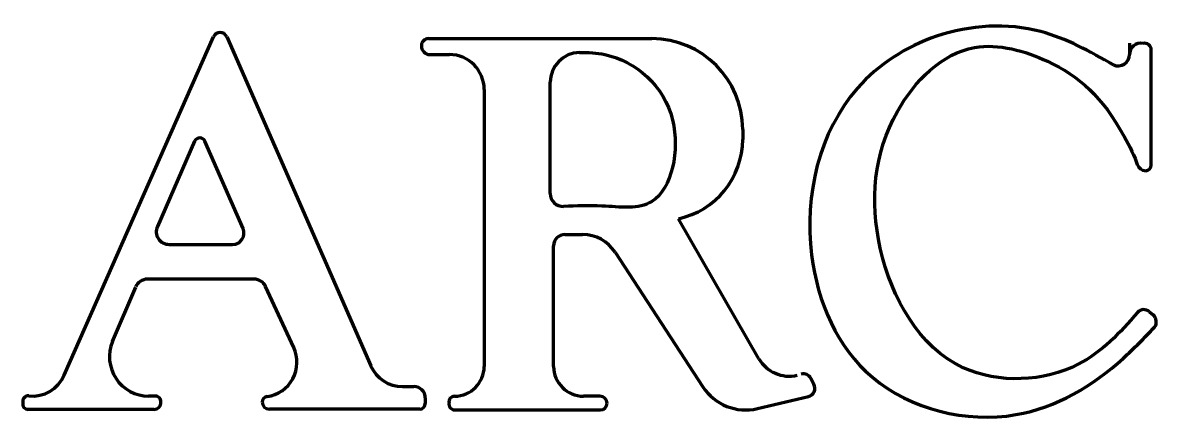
# Model space of a CAD drawing. Header units: millimetres. Extents: x -4.05 to 3.84, y -1.22 to 1.56.
import ezdxf

# ---------------------------------------------------------------- set-up
doc = ezdxf.new("R2010")
doc.units = ezdxf.units.MM
doc.layers.get('0').update_dxf_attribs({"color": 253, "lineweight": 70, "true_color": 0x8faf8f})

msp = doc.modelspace()

# ---------------------------------------------------------------- linework, layer by layer
for p, q in [((-3.7574, -0.8869), (-2.7184, 1.4653)), ((-2.6278, 1.4652), (-1.6264, -0.8209)), ((-1.2252, 1.4521), (0.3295, 1.4521)), ((3.6507, 1.4203), (3.6507, 1.342)), ((-1.2146, 1.3413), (-1.0789, 1.3413)), ((3.8028, 0.5734), (3.8028, 1.3728)), ((-0.3779, 0.3749), (-0.3779, 1.1486)), ((-0.8368, 1.0992), (-0.8368, -0.825)), ((0.961, 0.8205), (0.961, 0.7518)), ((-2.8506, 0.7386), (-3.1099, 0.1467)), ((-2.514, 0.133), (-2.7793, 0.7386)), ((1.0741, -0.7722), (0.5138, 0.2009)), ((-0.275, 0.0911), (-0.1536, 0.0911)), ((-3.0285, 0.0221), (-2.5865, 0.0221)), ((-0.3541, -0.825), (-0.3541, 0.0119)), ((0.0747, -0.0326), (0.6841, -0.9672)), ((-2.4374, -0.2195), (-3.1789, -0.2195)), ((-3.4212, -0.6524), (-3.2608, -0.2737)), ((-2.1611, -0.6938), (-2.3567, -0.271)), ((3.7896, -0.4451), (3.8161, -0.4681)), ((1.4561, -0.9496), (1.4345, -0.9095)), ((-1.4047, -0.9658), (-1.3256, -0.9658)), ((-3.1237, -1.0312), (-3.1704, -1.0312)), ((-1.2464, -1.045), (-1.2464, -1.0839)), ((-1.0821, -1.0325), (-1.0821, -1.0325)), ((-0.0317, -1.0325), (-0.1466, -1.0325)), ((1.0638, -1.1186), (1.4184, -1.0339)), ((-3.1343, -1.1246), (-4.0075, -1.1246)), ((-1.2853, -1.1228), (-2.3311, -1.1228)), ((-1.0432, -1.1275), (-0.0277, -1.1275))]:
    msp.add_line(p, q)
for centre, radius, start, end in [((-2.6731, 1.4453), 0.0495, 23.65421, 156.16828), ((-1.2252, 1.4045), 0.0475, 90, 181.11303), ((0.3295, 0.8205), 0.6316, 0, 90), ((3.7291, 1.342), 0.0784, 79.15668, 180), ((3.7553, 1.3728), 0.0475, 0, 103.93434), ((-1.2146, 1.3995), 0.0583, 176.00591, 270), ((-1.0789, 1.0992), 0.2421, 0, 90), ((-0.1703, 1.1486), 0.2075, 90.92866, 180), ((3.5716, 1.342), 0.0791, 245.98948, 0), ((-2.8149, 0.723), 0.0389, 23.65421, 156.34579), ((0.3981, 0.7518), 0.5629, 281.85438, 0), ((3.7639, 0.596), 0.0615, 196.80124, 270), ((3.7639, 0.5734), 0.0389, 270, 0), ((-0.289, 0.3749), 0.0889, 180, 272.88107), ((-3.0285, 0.111), 0.0889, 156.34579, 270), ((-2.5865, 0.1013), 0.0791, 270, 23.65421), ((-0.275, 0.0119), 0.0791, 90, 180), ((-0.1536, -0.1814), 0.2725, 33.10712, 90), ((-3.1789, -0.3083), 0.0889, 90, 157.03806), ((-2.4374, -0.3083), 0.0889, 24.82689, 90), ((3.7514, -0.4891), 0.0583, 49.09517, 138.76714), ((3.775, -0.5156), 0.0628, 323.20813, 49.09517), ((-3.1704, -0.7587), 0.2725, 157.03806, 270), ((-2.3806, -0.7953), 0.2418, 277.97128, 24.82689), ((1.2838, -0.6511), 0.2421, 210.01733, 283.44515), ((-1.4047, -0.7237), 0.2421, 203.65421, 270), ((-1.0443, -0.825), 0.2075, 270.27012, 0), ((-0.1466, -0.825), 0.2075, 180, 270), ((-3.9791, -0.7895), 0.2421, 264.14247, 336.27507), ((1.3815, -0.9362), 0.0593, 26.71005, 102.99108), ((-1.3256, -1.045), 0.0791, 0, 90), ((0.9814, -0.7734), 0.3549, 213.10712, 283.42184), ((1.4049, -0.9773), 0.0583, 283.42184, 28.42184), ((-4.0077, -1.0691), 0.0389, 84.14247, 193.11342), ((-4.0075, -1.0857), 0.0389, 168.4751, 270), ((-3.1343, -1.0751), 0.0495, 270, 3.05675), ((-3.1237, -1.0701), 0.0389, 356.55287, 90), ((-2.3417, -1.0733), 0.0389, 97.97128, 180), ((-2.3311, -1.0733), 0.0495, 180, 270), ((-1.2853, -1.0839), 0.0389, 270, 0), ((-1.0432, -1.0715), 0.0389, 90.27012, 192.68497), ((-1.0432, -1.0886), 0.0389, 167.31503, 270), ((-0.0317, -1.082), 0.0495, 0, 90), ((-0.0277, -1.082), 0.0454, 270, 0)]:
    msp.add_arc(centre, radius, start, end)
for points, knots in [([(3.5394, 1.2697), (3.3759, 1.3619), (2.999, 1.5745), (2.3096, 1.5342), (1.5487, 1.0427), (1.3058, 0.0163), (1.7701, -1.0357), (2.8314, -1.2993), (3.488, -0.9046), (3.7544, -0.627), (3.8253, -0.5532)], [0.0165675, 0.0165675, 0.0165675, 0.0165675, 0.1025434, 0.214782, 0.316554, 0.5041695, 0.6526895, 0.8141828, 0.9454157, 0.99294, 0.99294, 0.99294, 0.99294]), ([(3.7076, -0.4508), (3.5846, -0.5911), (3.2738, -0.9241), (2.3381, -0.9633), (1.8147, -0.0257), (1.8929, 0.8951), (2.4897, 1.4922), (3.1949, 1.2895), (3.4995, 1.0135), (3.69, 0.628), (3.705, 0.5782)], [0.0101467, 0.0101467, 0.0101467, 0.0101467, 0.108262, 0.2512867, 0.4322999, 0.6034772, 0.7282039, 0.8204077, 0.9539183, 0.9870932, 0.9870932, 0.9870932, 0.9870932]), ([(-0.1737, 1.3561), (-0.1138, 1.3571), (0.1685, 1.3399), (0.5875, 0.9759), (0.432, 0.2318), (0.0206, 0.2971), (-0.1957, 0.2906), (-0.2845, 0.2861)], [0.0829547, 0.0829547, 0.0829547, 0.0829547, 0.1567106, 0.4356648, 0.6836172, 0.846548, 0.9601969, 0.9601969, 0.9601969, 0.9601969])]:
    msp.add_open_spline(points, degree=3, knots=knots)

doc.saveas('drawing.dxf')
